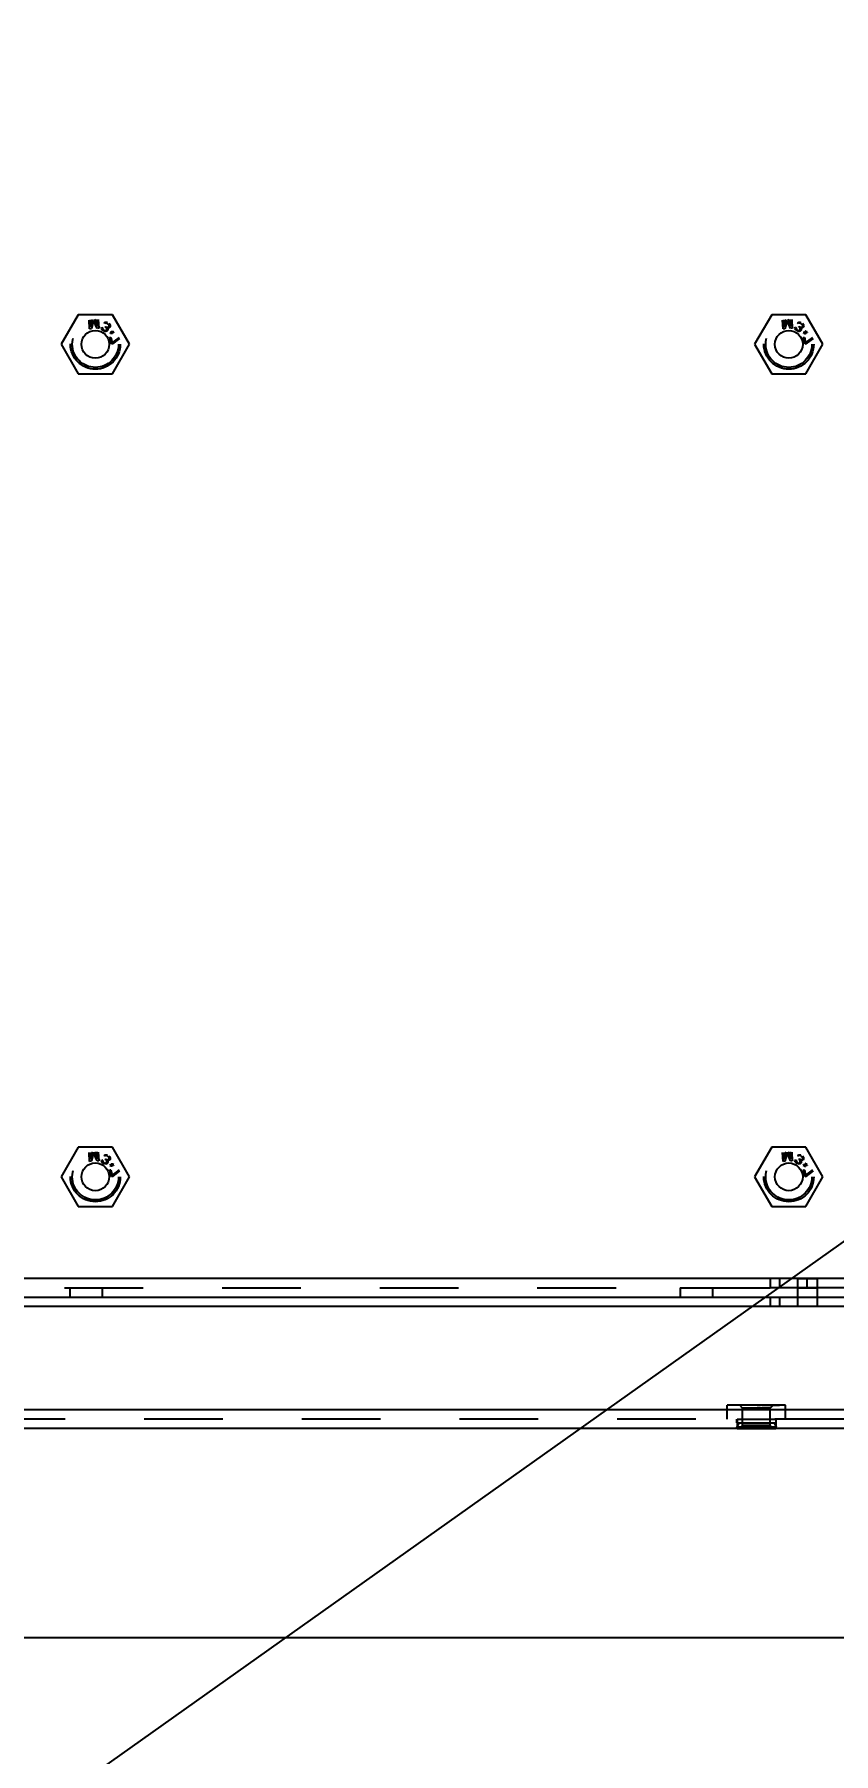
# Model space of a CAD drawing. Header units: millimetres. Extents: x 0 to 8948, y -1340 to 1100.
# Drawn here: x 609.4 to 695.9, y 439.3 to 625.1 of the extents above; entities that cross this region are included whole.
import ezdxf

# ---------------------------------------------------------------- set-up
doc = ezdxf.new("R2010")
doc.units = ezdxf.units.MM
doc.header["$LTSCALE"] = 85.25
doc.linetypes.add('HIDDEN', pattern=[0.2, 0.1, -0.1])
doc.layers.get('0').update_dxf_attribs({"linetype": 'CONTINUOUS'})
doc.layers.add('02___PRT_ALL_AXES', color=7, linetype='CONTINUOUS')
doc.layers.add('DEFAULT_2', color=8, linetype='HIDDEN')
doc.styles.get("Standard").update_dxf_attribs({"font": 'txt', "width": 0.85})
doc.dimstyles.new('DIMSTYLE_1', dxfattribs={"dimtxt": 5, "dimasz": 3.5, "dimexe": 1.5, "dimexo": 1, "dimgap": 1.25, "dimtad": 1, "dimdsep": 46, "dimtxsty": 'Standard', "dimblk": '_FILLED', "dimblk1": '_FILLED', "dimblk2": '_FILLED', "dimcen": 0.09, "dimadec": 0, "dimazin": 0, "dimtp": 0.01, "dimtm": 0.01, "dimtfac": 1, "dimtofl": 0, "dimtmove": 0, "dimatfit": 3, "dimldrblk": '_FILLED', "dimfxl": 0, "dimtolj": 1, "dimarcsym": 0})

# ---------------------------------------------------------------- blocks, each defined once
blk = doc.blocks.new('_FILLED')
at = {"color": 0, "linetype": 'ByBlock'}
blk.add_solid([(0, 0), (-1, 0.214), (-1, -0.214)], dxfattribs=at)
blk = doc.blocks.new('*D1')
at = {"color": 2, "linetype": 'Continuous', "transparency": 16777216}
for p, q in [((340.54, 474.61), (340.54, 450.26)), ((754.54, 473.11), (754.54, 450.26)), ((340.54, 451.76), (547.54, 451.76)), ((754.54, 451.76), (547.54, 451.76))]:
    blk.add_line(p, q, dxfattribs=at)
at = {"color": 2, "linetype": 'Continuous', "transparency": 16777216, "xscale": 3.5, "yscale": 3.5, "zscale": 3.5, "rotation": 180}
blk.add_blockref('_FILLED', (340.54, 451.76), dxfattribs=at)
at = {"color": 2, "linetype": 'Continuous', "transparency": 16777216, "xscale": 3.5, "yscale": 3.5, "zscale": 3.5}
blk.add_blockref('_FILLED', (754.54, 451.76), dxfattribs=at)
at = {"color": 2, "linetype": 'Continuous', "transparency": 16777216, "insert": (547.54, 458.01), "char_height": 5, "width": 17, "attachment_point": 2, "line_spacing_factor": 0.9}
blk.add_mtext('*414', dxfattribs=at)

msp = doc.modelspace()

# ---------------------------------------------------------------- linework, layer by layer
msp.add_line((0, 0), (1550, 1100))
at = {"color": 7, "linetype": 'Continuous'}
for p, q in [((614.192, 594.814), (612.344, 591.614)), ((617.887, 594.814), (614.192, 594.814)), ((619.734, 591.614), (617.887, 594.814)), ((689.192, 594.814), (687.344, 591.614)), ((692.887, 594.814), (689.192, 594.814)), ((694.734, 591.614), (692.887, 594.814)), ((612.344, 591.614), (614.192, 588.414)), ((617.887, 588.414), (619.734, 591.614)), ((687.344, 591.614), (689.192, 588.414)), ((692.887, 588.414), (694.734, 591.614)), ((614.192, 588.414), (617.887, 588.414)), ((689.192, 588.414), (692.887, 588.414)), ((614.192, 504.814), (612.344, 501.614)), ((617.887, 504.814), (614.192, 504.814)), ((619.734, 501.614), (617.887, 504.814)), ((689.192, 504.814), (687.344, 501.614)), ((692.887, 504.814), (689.192, 504.814)), ((694.734, 501.614), (692.887, 504.814)), ((612.344, 501.614), (614.192, 498.414)), ((617.887, 498.414), (619.734, 501.614)), ((687.344, 501.614), (689.192, 498.414)), ((692.887, 498.414), (694.734, 501.614)), ((614.192, 498.414), (617.887, 498.414)), ((689.192, 498.414), (692.887, 498.414)), ((689.039, 488.614), (689.039, 487.614)), ((690.039, 488.614), (690.039, 487.614))]:
    msp.add_line(p, q, dxfattribs=at)
at = {"color": 3, "linetype": 'Continuous'}
for p, q in [((697.039, 490.614), (383.039, 490.614)), ((382.039, 488.614), (698.039, 488.614)), ((382.039, 487.614), (748.539, 487.614)), ((698.039, 476.414), (382.039, 476.414)), ((698.039, 474.414), (382.039, 474.414))]:
    msp.add_line(p, q, dxfattribs=at)
at = {"layer": '02___PRT_ALL_AXES', "color": 8, "linetype": 'HIDDEN'}
for p, q in [((613.289, 489.614), (616.789, 489.614)), ((613.289, 489.614), (613.289, 488.614)), ((616.789, 489.614), (616.789, 488.614)), ((679.289, 489.614), (682.789, 489.614)), ((679.289, 489.614), (679.289, 488.614)), ((682.789, 489.614), (682.789, 488.614)), ((691.989, 490.614), (694.089, 490.614)), ((691.989, 490.614), (691.989, 487.614)), ((691.989, 489.614), (694.089, 489.614)), ((693.039, 489.614), (693.039, 490.614)), ((694.089, 490.614), (694.089, 487.614)), ((613.289, 488.614), (616.789, 488.614)), ((679.289, 488.614), (682.789, 488.614)), ((691.989, 488.614), (694.089, 488.614)), ((691.989, 487.614), (694.089, 487.614)), ((685.439, 475.414), (689.639, 475.414)), ((685.439, 475.414), (685.439, 474.414)), ((685.439, 474.414), (689.639, 474.414)), ((689.639, 475.414), (689.639, 474.414))]:
    msp.add_line(p, q, dxfattribs=at)
at = {"layer": '02___PRT_ALL_AXES', "color": 3, "linetype": 'Continuous'}
for centre in [(616.039, 591.614), (691.039, 591.614), (616.039, 501.614), (691.039, 501.614)]:
    msp.add_circle(centre, 1.5, dxfattribs=at)
at = {"layer": 'DEFAULT_2', "color": 8, "linetype": 'HIDDEN'}
for p, q in [((615.419, 593.274), (615.351, 594.225)), ((615.606, 593.288), (615.419, 593.274)), ((615.474, 594.254), (615.529, 593.495)), ((615.529, 593.495), (615.763, 594.3)), ((615.854, 594.201), (615.606, 593.288)), ((616.23, 593.332), (615.854, 594.201)), ((615.93, 594.312), (616.277, 593.549)), ((616.277, 593.549), (616.223, 594.308)), ((616.417, 593.346), (616.23, 593.332)), ((616.349, 594.296), (616.417, 593.346)), ((616.706, 593.37), (616.732, 593.454)), ((616.734, 593.255), (616.706, 593.37)), ((616.732, 593.454), (616.822, 593.4)), ((616.783, 593.175), (616.734, 593.255)), ((616.897, 593.082), (616.783, 593.175)), ((616.822, 593.4), (616.824, 593.324)), ((616.824, 593.324), (616.856, 593.256)), ((616.856, 593.256), (616.934, 593.184)), ((616.933, 593.06), (616.897, 593.082)), ((617.069, 593.003), (616.933, 593.06)), ((616.934, 593.184), (617.006, 593.141)), ((616.989, 593.921), (617.039, 593.965)), ((617.078, 593.867), (616.989, 593.921)), ((617.006, 593.141), (617.106, 593.105)), ((617.039, 593.965), (617.108, 593.998)), ((617.162, 592.997), (617.069, 593.003)), ((617.118, 593.893), (617.078, 593.867)), ((617.106, 593.105), (617.181, 593.11)), ((617.108, 593.998), (617.183, 594.002)), ((617.11, 593.475), (617.154, 593.548)), ((617.181, 593.433), (617.11, 593.475)), ((617.175, 593.908), (617.118, 593.893)), ((617.154, 593.548), (617.225, 593.505)), ((617.278, 593.027), (617.162, 592.997)), ((617.222, 593.905), (617.175, 593.908)), ((617.266, 593.332), (617.181, 593.433)), ((617.181, 593.11), (617.25, 593.143)), ((617.183, 594.002), (617.277, 593.996)), ((617.322, 593.869), (617.222, 593.905)), ((617.225, 593.505), (617.343, 593.459)), ((617.25, 593.143), (617.272, 593.179)), ((617.28, 593.274), (617.266, 593.332)), ((617.272, 593.179), (617.28, 593.274)), ((617.277, 593.996), (617.353, 593.973)), ((617.339, 593.089), (617.278, 593.027)), ((617.429, 593.805), (617.322, 593.869)), ((617.361, 593.126), (617.339, 593.089)), ((617.343, 593.459), (617.419, 593.464)), ((617.457, 593.366), (617.346, 593.383)), ((617.346, 593.383), (617.384, 593.285)), ((617.387, 593.209), (617.361, 593.126)), ((617.384, 593.285), (617.387, 593.209)), ((617.419, 593.464), (617.498, 593.515)), ((617.508, 593.733), (617.429, 593.805)), ((617.526, 593.399), (617.457, 593.366)), ((617.498, 593.515), (617.542, 593.588)), ((617.506, 593.881), (617.562, 593.824)), ((617.532, 593.693), (617.508, 593.733)), ((617.587, 593.461), (617.526, 593.399)), ((617.546, 593.635), (617.532, 593.693)), ((617.542, 593.588), (617.546, 593.635)), ((617.562, 593.824), (617.612, 593.745)), ((617.631, 593.534), (617.587, 593.461)), ((617.612, 593.745), (617.643, 593.676)), ((617.625, 592.907), (617.63, 592.936)), ((617.772, 592.883), (617.625, 592.907)), ((617.63, 592.936), (617.807, 592.907)), ((617.646, 593.6), (617.631, 593.534)), ((617.643, 593.676), (617.646, 593.6)), ((617.65, 592.797), (617.772, 592.883)), ((617.807, 592.907), (617.839, 593.083)), ((617.839, 593.083), (617.869, 593.078)), ((617.869, 593.078), (617.841, 592.931)), ((617.841, 592.931), (617.963, 593.017)), ((617.987, 592.983), (617.865, 592.897)), ((617.865, 592.897), (618.012, 592.873)), ((617.963, 593.017), (617.987, 592.983)), ((690.419, 593.274), (690.351, 594.225)), ((690.606, 593.288), (690.419, 593.274)), ((690.474, 594.254), (690.529, 593.495)), ((690.529, 593.495), (690.763, 594.3)), ((690.854, 594.201), (690.606, 593.288)), ((691.23, 593.332), (690.854, 594.201)), ((690.93, 594.312), (691.277, 593.549)), ((691.277, 593.549), (691.223, 594.308)), ((691.417, 593.346), (691.23, 593.332)), ((691.349, 594.296), (691.417, 593.346)), ((691.706, 593.37), (691.732, 593.454)), ((691.734, 593.255), (691.706, 593.37)), ((691.732, 593.454), (691.822, 593.4)), ((691.783, 593.175), (691.734, 593.255)), ((691.897, 593.082), (691.783, 593.175)), ((691.822, 593.4), (691.824, 593.324)), ((691.824, 593.324), (691.856, 593.256)), ((691.856, 593.256), (691.934, 593.184)), ((691.933, 593.06), (691.897, 593.082)), ((692.069, 593.003), (691.933, 593.06)), ((691.934, 593.184), (692.006, 593.141)), ((691.989, 593.921), (692.039, 593.965)), ((692.078, 593.867), (691.989, 593.921)), ((692.006, 593.141), (692.106, 593.105)), ((692.039, 593.965), (692.108, 593.998)), ((692.162, 592.997), (692.069, 593.003)), ((692.118, 593.893), (692.078, 593.867)), ((692.106, 593.105), (692.181, 593.11)), ((692.108, 593.998), (692.183, 594.002)), ((692.11, 593.475), (692.154, 593.548)), ((692.181, 593.433), (692.11, 593.475)), ((692.175, 593.908), (692.118, 593.893)), ((692.154, 593.548), (692.225, 593.505)), ((692.278, 593.027), (692.162, 592.997)), ((692.222, 593.905), (692.175, 593.908)), ((692.266, 593.332), (692.181, 593.433)), ((692.181, 593.11), (692.25, 593.143)), ((692.183, 594.002), (692.277, 593.996)), ((692.322, 593.869), (692.222, 593.905)), ((692.225, 593.505), (692.343, 593.459)), ((692.25, 593.143), (692.272, 593.179)), ((692.28, 593.274), (692.266, 593.332)), ((692.272, 593.179), (692.28, 593.274)), ((692.277, 593.996), (692.353, 593.973)), ((692.339, 593.089), (692.278, 593.027)), ((692.429, 593.805), (692.322, 593.869)), ((692.361, 593.126), (692.339, 593.089)), ((692.343, 593.459), (692.419, 593.464)), ((692.457, 593.366), (692.346, 593.383)), ((692.346, 593.383), (692.384, 593.285)), ((692.387, 593.209), (692.361, 593.126)), ((692.384, 593.285), (692.387, 593.209)), ((692.419, 593.464), (692.498, 593.515)), ((692.508, 593.733), (692.429, 593.805)), ((692.526, 593.399), (692.457, 593.366)), ((692.498, 593.515), (692.542, 593.588)), ((692.506, 593.881), (692.562, 593.824)), ((692.532, 593.693), (692.508, 593.733)), ((692.587, 593.461), (692.526, 593.399)), ((692.546, 593.635), (692.532, 593.693)), ((692.542, 593.588), (692.546, 593.635)), ((692.562, 593.824), (692.612, 593.745)), ((692.631, 593.534), (692.587, 593.461)), ((692.612, 593.745), (692.643, 593.676)), ((692.625, 592.907), (692.63, 592.936)), ((692.772, 592.883), (692.625, 592.907)), ((692.63, 592.936), (692.807, 592.907)), ((692.646, 593.6), (692.631, 593.534)), ((692.643, 593.676), (692.646, 593.6)), ((692.65, 592.797), (692.772, 592.883)), ((692.807, 592.907), (692.839, 593.083)), ((692.839, 593.083), (692.869, 593.078)), ((692.869, 593.078), (692.841, 592.931)), ((692.841, 592.931), (692.963, 593.017)), ((692.987, 592.983), (692.865, 592.897)), ((692.865, 592.897), (693.012, 592.873)), ((692.963, 593.017), (692.987, 592.983)), ((617.616, 592.352), (617.72, 592.375)), ((617.78, 591.62), (617.616, 592.352)), ((617.674, 592.763), (617.65, 592.797)), ((617.796, 592.848), (617.674, 592.763)), ((617.72, 592.375), (617.856, 591.765)), ((617.768, 592.702), (617.796, 592.848)), ((617.798, 592.697), (617.768, 592.702)), ((617.884, 591.644), (617.78, 591.62)), ((617.83, 592.873), (617.798, 592.697)), ((618.007, 592.844), (617.83, 592.873)), ((617.856, 591.765), (618.633, 592.364)), ((618.664, 592.245), (617.884, 591.644)), ((618.012, 592.873), (618.007, 592.844)), ((692.616, 592.352), (692.72, 592.375)), ((692.78, 591.62), (692.616, 592.352)), ((692.674, 592.763), (692.65, 592.797)), ((692.796, 592.848), (692.674, 592.763)), ((692.72, 592.375), (692.856, 591.765)), ((692.768, 592.702), (692.796, 592.848)), ((692.798, 592.697), (692.768, 592.702)), ((692.884, 591.644), (692.78, 591.62)), ((692.83, 592.873), (692.798, 592.697)), ((693.007, 592.844), (692.83, 592.873)), ((692.856, 591.765), (693.633, 592.364)), ((693.664, 592.245), (692.884, 591.644)), ((693.012, 592.873), (693.007, 592.844)), ((615.419, 503.274), (615.351, 504.225)), ((615.474, 504.254), (615.529, 503.495)), ((615.529, 503.495), (615.763, 504.3)), ((615.854, 504.201), (615.606, 503.288)), ((616.23, 503.332), (615.854, 504.201)), ((615.93, 504.312), (616.277, 503.549)), ((616.277, 503.549), (616.223, 504.308)), ((616.349, 504.296), (616.417, 503.346)), ((616.989, 503.921), (617.039, 503.965)), ((617.078, 503.867), (616.989, 503.921)), ((617.039, 503.965), (617.108, 503.998)), ((617.118, 503.893), (617.078, 503.867)), ((617.108, 503.998), (617.183, 504.002)), ((617.175, 503.908), (617.118, 503.893)), ((617.222, 503.905), (617.175, 503.908)), ((617.183, 504.002), (617.277, 503.996)), ((617.322, 503.869), (617.222, 503.905)), ((617.277, 503.996), (617.353, 503.973)), ((617.429, 503.805), (617.322, 503.869)), ((617.508, 503.733), (617.429, 503.805)), ((617.506, 503.881), (617.562, 503.824)), ((617.532, 503.693), (617.508, 503.733)), ((617.546, 503.635), (617.532, 503.693)), ((617.562, 503.824), (617.612, 503.745)), ((617.612, 503.745), (617.643, 503.676)), ((617.643, 503.676), (617.646, 503.6)), ((690.419, 503.274), (690.351, 504.225)), ((690.474, 504.254), (690.529, 503.495)), ((690.529, 503.495), (690.763, 504.3)), ((690.854, 504.201), (690.606, 503.288)), ((691.23, 503.332), (690.854, 504.201)), ((690.93, 504.312), (691.277, 503.549)), ((691.277, 503.549), (691.223, 504.308)), ((691.349, 504.296), (691.417, 503.346)), ((691.989, 503.921), (692.039, 503.965)), ((692.078, 503.867), (691.989, 503.921)), ((692.039, 503.965), (692.108, 503.998)), ((692.118, 503.893), (692.078, 503.867)), ((692.108, 503.998), (692.183, 504.002)), ((692.175, 503.908), (692.118, 503.893)), ((692.222, 503.905), (692.175, 503.908)), ((692.183, 504.002), (692.277, 503.996)), ((692.322, 503.869), (692.222, 503.905)), ((692.277, 503.996), (692.353, 503.973)), ((692.429, 503.805), (692.322, 503.869)), ((692.508, 503.733), (692.429, 503.805)), ((692.506, 503.881), (692.562, 503.824)), ((692.532, 503.693), (692.508, 503.733)), ((692.546, 503.635), (692.532, 503.693)), ((692.562, 503.824), (692.612, 503.745)), ((692.612, 503.745), (692.643, 503.676)), ((692.643, 503.676), (692.646, 503.6)), ((615.606, 503.288), (615.419, 503.274)), ((616.417, 503.346), (616.23, 503.332)), ((616.706, 503.37), (616.732, 503.454)), ((616.734, 503.255), (616.706, 503.37)), ((616.732, 503.454), (616.822, 503.4)), ((616.783, 503.175), (616.734, 503.255)), ((616.897, 503.082), (616.783, 503.175)), ((616.822, 503.4), (616.824, 503.324)), ((616.824, 503.324), (616.856, 503.256)), ((616.856, 503.256), (616.934, 503.184)), ((616.933, 503.06), (616.897, 503.082)), ((617.069, 503.003), (616.933, 503.06)), ((616.934, 503.184), (617.006, 503.141)), ((617.006, 503.141), (617.106, 503.105)), ((617.162, 502.997), (617.069, 503.003)), ((617.106, 503.105), (617.181, 503.11)), ((617.11, 503.475), (617.154, 503.548)), ((617.181, 503.433), (617.11, 503.475)), ((617.154, 503.548), (617.225, 503.505)), ((617.278, 503.027), (617.162, 502.997)), ((617.266, 503.332), (617.181, 503.433)), ((617.181, 503.11), (617.25, 503.143)), ((617.225, 503.505), (617.343, 503.459)), ((617.25, 503.143), (617.272, 503.179)), ((617.28, 503.274), (617.266, 503.332)), ((617.272, 503.179), (617.28, 503.274)), ((617.339, 503.089), (617.278, 503.027)), ((617.361, 503.126), (617.339, 503.089)), ((617.343, 503.459), (617.419, 503.464)), ((617.457, 503.366), (617.346, 503.383)), ((617.346, 503.383), (617.384, 503.285)), ((617.387, 503.209), (617.361, 503.126)), ((617.384, 503.285), (617.387, 503.209)), ((617.419, 503.464), (617.498, 503.515)), ((617.526, 503.399), (617.457, 503.366)), ((617.498, 503.515), (617.542, 503.588)), ((617.587, 503.461), (617.526, 503.399)), ((617.542, 503.588), (617.546, 503.635)), ((617.631, 503.534), (617.587, 503.461)), ((617.616, 502.352), (617.72, 502.375)), ((617.78, 501.62), (617.616, 502.352)), ((617.625, 502.907), (617.63, 502.936)), ((617.772, 502.883), (617.625, 502.907)), ((617.63, 502.936), (617.807, 502.907)), ((617.646, 503.6), (617.631, 503.534)), ((617.65, 502.797), (617.772, 502.883)), ((617.674, 502.763), (617.65, 502.797)), ((617.796, 502.848), (617.674, 502.763)), ((617.72, 502.375), (617.856, 501.765)), ((617.768, 502.702), (617.796, 502.848)), ((617.798, 502.697), (617.768, 502.702)), ((617.83, 502.873), (617.798, 502.697)), ((617.807, 502.907), (617.839, 503.083)), ((618.007, 502.844), (617.83, 502.873)), ((617.839, 503.083), (617.869, 503.078)), ((617.869, 503.078), (617.841, 502.931)), ((617.841, 502.931), (617.963, 503.017)), ((617.856, 501.765), (618.633, 502.364)), ((617.987, 502.983), (617.865, 502.897)), ((617.865, 502.897), (618.012, 502.873)), ((618.664, 502.245), (617.884, 501.644)), ((617.963, 503.017), (617.987, 502.983)), ((618.012, 502.873), (618.007, 502.844)), ((690.606, 503.288), (690.419, 503.274)), ((691.417, 503.346), (691.23, 503.332)), ((691.706, 503.37), (691.732, 503.454)), ((691.734, 503.255), (691.706, 503.37)), ((691.732, 503.454), (691.822, 503.4)), ((691.783, 503.175), (691.734, 503.255)), ((691.897, 503.082), (691.783, 503.175)), ((691.822, 503.4), (691.824, 503.324)), ((691.824, 503.324), (691.856, 503.256)), ((691.856, 503.256), (691.934, 503.184)), ((691.933, 503.06), (691.897, 503.082)), ((692.069, 503.003), (691.933, 503.06)), ((691.934, 503.184), (692.006, 503.141)), ((692.006, 503.141), (692.106, 503.105)), ((692.162, 502.997), (692.069, 503.003)), ((692.106, 503.105), (692.181, 503.11)), ((692.11, 503.475), (692.154, 503.548)), ((692.181, 503.433), (692.11, 503.475)), ((692.154, 503.548), (692.225, 503.505)), ((692.278, 503.027), (692.162, 502.997)), ((692.266, 503.332), (692.181, 503.433)), ((692.181, 503.11), (692.25, 503.143)), ((692.225, 503.505), (692.343, 503.459)), ((692.25, 503.143), (692.272, 503.179)), ((692.28, 503.274), (692.266, 503.332)), ((692.272, 503.179), (692.28, 503.274)), ((692.339, 503.089), (692.278, 503.027)), ((692.361, 503.126), (692.339, 503.089)), ((692.343, 503.459), (692.419, 503.464)), ((692.457, 503.366), (692.346, 503.383)), ((692.346, 503.383), (692.384, 503.285)), ((692.387, 503.209), (692.361, 503.126)), ((692.384, 503.285), (692.387, 503.209)), ((692.419, 503.464), (692.498, 503.515)), ((692.526, 503.399), (692.457, 503.366)), ((692.498, 503.515), (692.542, 503.588)), ((692.587, 503.461), (692.526, 503.399)), ((692.542, 503.588), (692.546, 503.635)), ((692.631, 503.534), (692.587, 503.461)), ((692.616, 502.352), (692.72, 502.375)), ((692.78, 501.62), (692.616, 502.352)), ((692.625, 502.907), (692.63, 502.936)), ((692.772, 502.883), (692.625, 502.907)), ((692.63, 502.936), (692.807, 502.907)), ((692.646, 503.6), (692.631, 503.534)), ((692.65, 502.797), (692.772, 502.883)), ((692.674, 502.763), (692.65, 502.797)), ((692.796, 502.848), (692.674, 502.763)), ((692.72, 502.375), (692.856, 501.765)), ((692.768, 502.702), (692.796, 502.848)), ((692.798, 502.697), (692.768, 502.702)), ((692.83, 502.873), (692.798, 502.697)), ((692.807, 502.907), (692.839, 503.083)), ((693.007, 502.844), (692.83, 502.873)), ((692.839, 503.083), (692.869, 503.078)), ((692.869, 503.078), (692.841, 502.931)), ((692.841, 502.931), (692.963, 503.017)), ((692.856, 501.765), (693.633, 502.364)), ((692.987, 502.983), (692.865, 502.897)), ((692.865, 502.897), (693.012, 502.873)), ((693.664, 502.245), (692.884, 501.644)), ((692.963, 503.017), (692.987, 502.983)), ((693.012, 502.873), (693.007, 502.844)), ((617.884, 501.644), (617.78, 501.62)), ((692.884, 501.644), (692.78, 501.62)), ((391.039, 489.614), (689.039, 489.614)), ((689.039, 490.614), (689.039, 489.614)), ((697.039, 489.614), (689.039, 489.614)), ((690.039, 490.614), (690.039, 489.614)), ((690.689, 476.914), (684.389, 476.914)), ((684.389, 475.414), (684.389, 476.914)), ((686.039, 476.614), (685.739, 476.914)), ((689.039, 476.614), (686.039, 476.614)), ((686.039, 474.744), (686.039, 476.614)), ((687.602, 476.914), (687.602, 476.894)), ((687.983, 476.894), (687.602, 476.894)), ((687.603, 476.894), (687.603, 476.914)), ((687.631, 476.894), (687.631, 476.914)), ((687.635, 476.914), (687.635, 476.894)), ((687.642, 476.894), (687.642, 476.914)), ((687.643, 476.894), (687.643, 476.914)), ((687.649, 476.914), (687.649, 476.894)), ((687.65, 476.894), (687.65, 476.914)), ((687.676, 476.894), (687.676, 476.914)), ((687.682, 476.894), (687.682, 476.914)), ((687.71, 476.894), (687.71, 476.914)), ((687.755, 476.894), (687.755, 476.914)), ((687.767, 476.894), (687.767, 476.914)), ((687.791, 476.894), (687.791, 476.914)), ((687.8, 476.894), (687.8, 476.914)), ((687.801, 476.894), (687.801, 476.914)), ((687.816, 476.894), (687.816, 476.914)), ((687.894, 476.894), (687.894, 476.914)), ((687.898, 476.894), (687.898, 476.914)), ((687.902, 476.914), (687.902, 476.894)), ((687.903, 476.894), (687.903, 476.914)), ((687.909, 476.894), (687.909, 476.914)), ((687.931, 476.894), (687.931, 476.914)), ((687.932, 476.894), (687.932, 476.914)), ((687.933, 476.894), (687.933, 476.914)), ((687.942, 476.894), (687.942, 476.914)), ((687.982, 476.894), (687.982, 476.914)), ((687.984, 476.894), (687.984, 476.914)), ((688.123, 476.894), (688.123, 476.914)), ((690.015, 476.894), (688.123, 476.894)), ((688.135, 476.894), (688.135, 476.914)), ((688.294, 476.894), (688.294, 476.914)), ((688.302, 476.894), (688.302, 476.914)), ((688.33, 476.894), (688.33, 476.914)), ((688.341, 476.894), (688.341, 476.914)), ((688.37, 476.894), (688.37, 476.914)), ((688.378, 476.894), (688.378, 476.914)), ((688.406, 476.894), (688.406, 476.914)), ((688.44, 476.914), (688.44, 476.894)), ((688.569, 476.894), (688.569, 476.914)), ((688.577, 476.914), (688.577, 476.894)), ((688.608, 476.894), (688.608, 476.914)), ((688.625, 476.914), (688.625, 476.894)), ((688.635, 476.894), (688.635, 476.914)), ((688.648, 476.894), (688.648, 476.914)), ((688.677, 476.894), (688.677, 476.914)), ((688.695, 476.914), (688.695, 476.894)), ((688.771, 476.894), (688.771, 476.914)), ((688.771, 476.894), (688.771, 476.914)), ((688.779, 476.894), (688.779, 476.914)), ((688.807, 476.894), (688.807, 476.914)), ((688.846, 476.894), (688.846, 476.914)), ((688.848, 476.894), (688.848, 476.914)), ((688.859, 476.914), (688.859, 476.894)), ((688.859, 476.894), (688.859, 476.914)), ((688.87, 476.914), (688.87, 476.894)), ((688.882, 476.894), (688.882, 476.914)), ((688.893, 476.894), (688.893, 476.914)), ((688.917, 476.914), (688.917, 476.894)), ((688.924, 476.894), (688.924, 476.914)), ((688.984, 476.894), (688.984, 476.914)), ((688.991, 476.914), (688.991, 476.894)), ((689.025, 476.894), (689.025, 476.914)), ((689.025, 476.914), (689.025, 476.894)), ((689.027, 476.914), (689.027, 476.894)), ((689.039, 476.614), (689.339, 476.914)), ((689.039, 474.744), (689.039, 476.614)), ((689.04, 476.894), (689.04, 476.914)), ((689.052, 476.894), (689.052, 476.914)), ((689.055, 476.914), (689.055, 476.894)), ((689.056, 476.894), (689.056, 476.914)), ((689.066, 476.894), (689.066, 476.914)), ((689.07, 476.914), (689.07, 476.894)), ((689.083, 476.894), (689.083, 476.914)), ((689.086, 476.894), (689.086, 476.914)), ((689.101, 476.894), (689.101, 476.914)), ((689.107, 476.894), (689.107, 476.914)), ((689.132, 476.914), (689.132, 476.894)), ((689.144, 476.894), (689.144, 476.914)), ((689.145, 476.894), (689.145, 476.914)), ((689.205, 476.894), (689.205, 476.914)), ((689.206, 476.894), (689.206, 476.914)), ((689.214, 476.894), (689.214, 476.914)), ((689.216, 476.894), (689.216, 476.914)), ((689.228, 476.914), (689.228, 476.894)), ((689.231, 476.894), (689.231, 476.914)), ((689.234, 476.894), (689.234, 476.914)), ((689.248, 476.914), (689.248, 476.894)), ((689.249, 476.894), (689.249, 476.914)), ((689.251, 476.894), (689.251, 476.914)), ((689.254, 476.894), (689.254, 476.914)), ((689.271, 476.894), (689.271, 476.914)), ((689.338, 476.914), (689.338, 476.894)), ((689.345, 476.914), (689.345, 476.894)), ((689.348, 476.894), (689.348, 476.914)), ((689.351, 476.894), (689.351, 476.914)), ((689.381, 476.894), (689.381, 476.914)), ((689.393, 476.894), (689.393, 476.914)), ((689.438, 476.894), (689.438, 476.914)), ((689.439, 476.914), (689.439, 476.894)), ((689.451, 476.894), (689.451, 476.914)), ((689.461, 476.894), (689.461, 476.914)), ((689.467, 476.894), (689.467, 476.914)), ((689.468, 476.894), (689.468, 476.914)), ((689.495, 476.894), (689.495, 476.914)), ((689.497, 476.894), (689.497, 476.914)), ((689.498, 476.894), (689.498, 476.914)), ((689.518, 476.894), (689.518, 476.914)), ((689.53, 476.894), (689.53, 476.914)), ((689.539, 476.894), (689.539, 476.914)), ((689.572, 476.894), (689.572, 476.914)), ((689.653, 476.894), (689.653, 476.914)), ((689.686, 476.894), (689.686, 476.914)), ((689.91, 476.914), (689.91, 476.894)), ((689.92, 476.894), (689.92, 476.914)), ((689.93, 476.894), (689.93, 476.914)), ((689.932, 476.894), (689.932, 476.914)), ((689.933, 476.894), (689.933, 476.914)), ((689.933, 476.914), (689.933, 476.894)), ((689.971, 476.894), (689.971, 476.914)), ((689.978, 476.914), (689.978, 476.894)), ((690.001, 476.894), (690.001, 476.914)), ((690.015, 476.894), (690.015, 476.914)), ((690.689, 475.414), (690.689, 476.914)), ((698.039, 475.414), (382.039, 475.414)), ((685.414, 475.034), (685.414, 475.414)), ((685.414, 475.034), (689.664, 475.034)), ((685.639, 475.034), (685.414, 474.544)), ((689.664, 474.544), (685.414, 474.544)), ((685.414, 474.444), (685.414, 474.544)), ((685.414, 474.444), (689.664, 474.444)), ((686.039, 474.744), (685.739, 474.444)), ((689.039, 474.744), (686.039, 474.744)), ((689.039, 474.744), (689.339, 474.444)), ((689.439, 475.034), (689.664, 474.544)), ((689.664, 475.034), (689.664, 475.414)), ((689.664, 474.444), (689.664, 474.544))]:
    msp.add_line(p, q, dxfattribs=at)
for centre, radius in [((616.039, 591.614), 2.7), ((616.039, 591.614), 2.5), ((691.039, 591.614), 2.7), ((691.039, 591.614), 2.5), ((616.039, 501.614), 2.7), ((616.039, 501.614), 2.5), ((691.039, 501.614), 2.7), ((691.039, 501.614), 2.5)]:
    msp.add_circle(centre, radius, dxfattribs=at)

# ---------------------------------------------------------------- dimensions: what is measured, and where the dimension line sits
at = {"color": 2, "linetype": 'Continuous'}
dim = msp.add_linear_dim(base=(754.539, 451.76), p1=(340.539, 475.614), p2=(754.539, 474.114), text='*<>', dimstyle='DIMSTYLE_1', dxfattribs=at)
dim.commit()
dim.dimension.update_dxf_attribs({"geometry": '*D1', "text_midpoint": (547.539, 451.76), "dimtype": 160})

doc.saveas('drawing.dxf')
